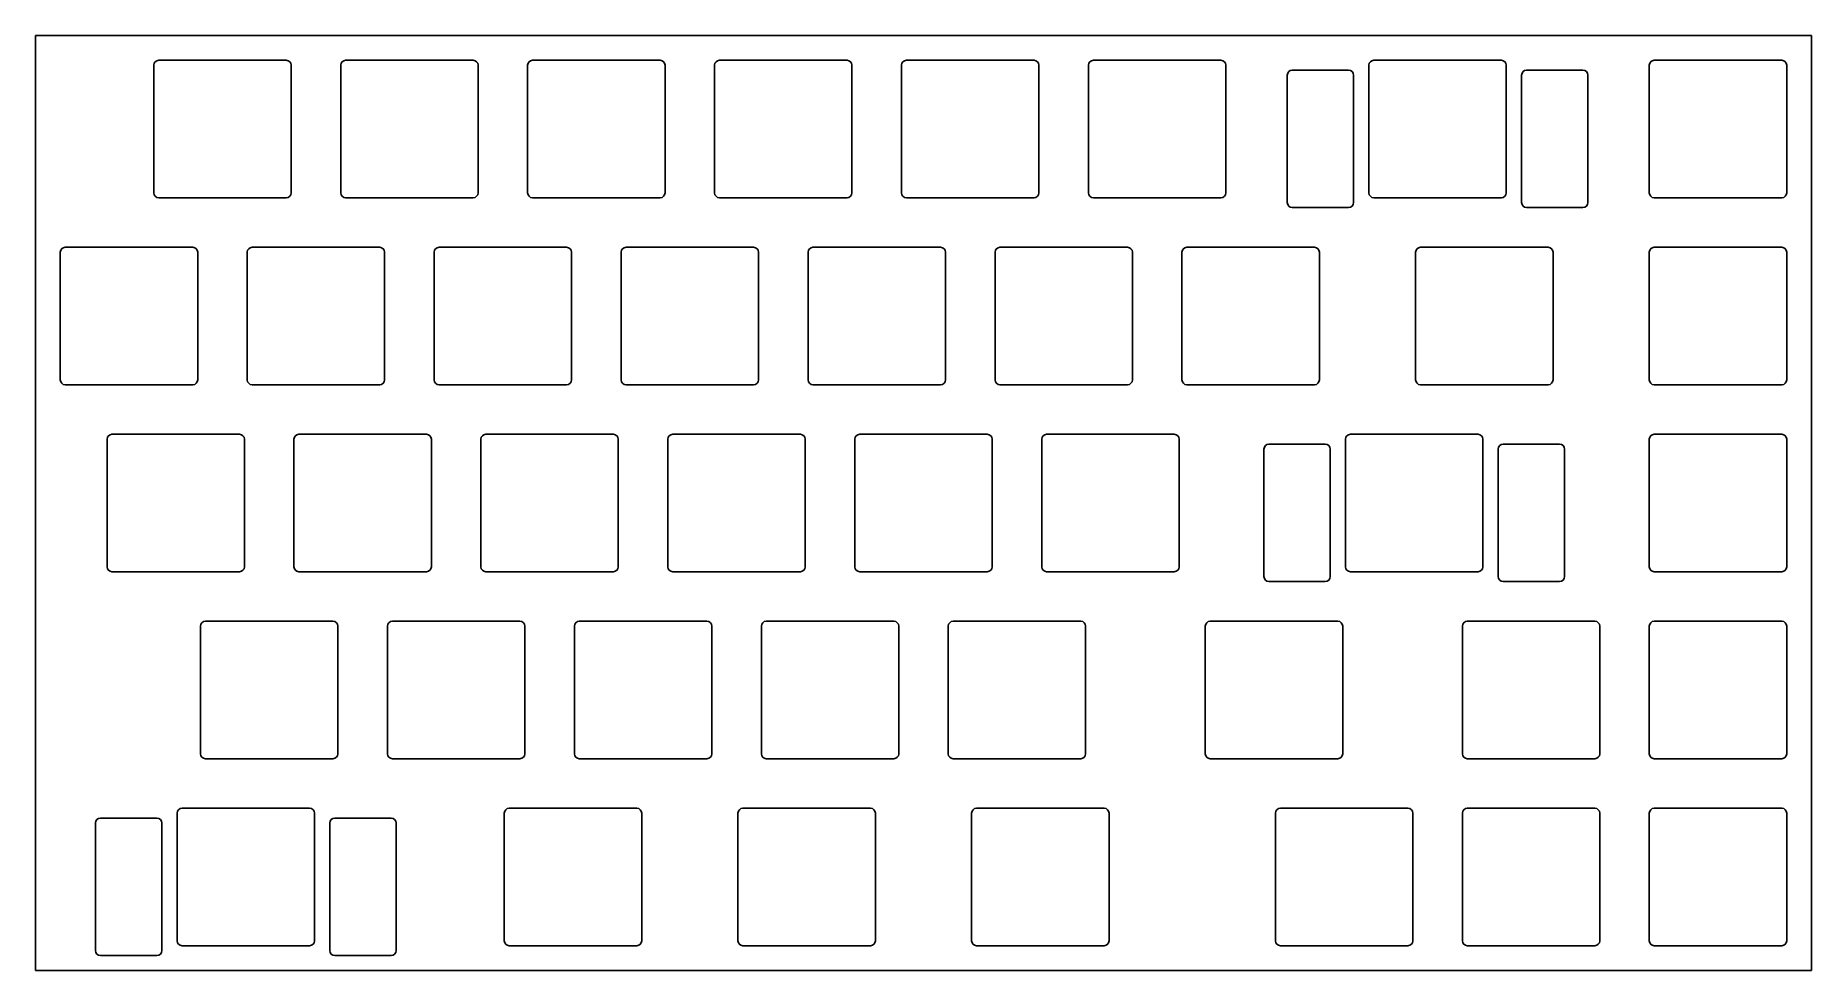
# Model space of a CAD drawing. Header units: millimetres. Extents: x 0 to 181, y -95 to 0.
import ezdxf

# ---------------------------------------------------------------- set-up
doc = ezdxf.new("R2010")
doc.units = ezdxf.units.MM

msp = doc.modelspace()

# ---------------------------------------------------------------- linework, layer by layer
for p, q in [((0, 0), (180.975, 0)), ((0, 0), (0, -95.25)), ((180.975, 0), (180.975, -95.25)), ((12.05, -3.025), (12.05, -16.025)), ((12.55, -2.525), (25.55, -2.525)), ((26.05, -3.025), (26.05, -16.025)), ((31.1, -3.025), (31.1, -16.025)), ((31.6, -2.525), (44.6, -2.525)), ((45.1, -3.025), (45.1, -16.025)), ((50.15, -3.025), (50.15, -16.025)), ((50.65, -2.525), (63.65, -2.525)), ((64.15, -3.025), (64.15, -16.025)), ((69.2, -3.025), (69.2, -16.025)), ((69.7, -2.525), (82.7, -2.525)), ((83.2, -3.025), (83.2, -16.025)), ((88.25, -3.025), (88.25, -16.025)), ((88.75, -2.525), (101.75, -2.525)), ((102.25, -3.025), (102.25, -16.025)), ((107.3, -3.025), (107.3, -16.025)), ((107.8, -2.525), (120.8, -2.525)), ((121.3, -3.025), (121.3, -16.025)), ((128.062, -3.525), (133.812, -3.525)), ((135.875, -3.025), (135.875, -16.025)), ((136.375, -2.525), (149.375, -2.525)), ((149.875, -3.025), (149.875, -16.025)), ((151.938, -3.525), (157.688, -3.525)), ((164.45, -3.025), (164.45, -16.025)), ((164.95, -2.525), (177.95, -2.525)), ((178.45, -3.025), (178.45, -16.025)), ((127.562, -4.025), (127.562, -17.025)), ((134.312, -4.025), (134.312, -17.025)), ((151.438, -4.025), (151.438, -17.025)), ((158.188, -4.025), (158.188, -17.025)), ((12.55, -16.525), (25.55, -16.525)), ((31.6, -16.525), (44.6, -16.525)), ((50.65, -16.525), (63.65, -16.525)), ((69.7, -16.525), (82.7, -16.525)), ((88.75, -16.525), (101.75, -16.525)), ((107.8, -16.525), (120.8, -16.525)), ((128.062, -17.525), (133.812, -17.525)), ((136.375, -16.525), (149.375, -16.525)), ((151.938, -17.525), (157.688, -17.525)), ((164.95, -16.525), (177.95, -16.525)), ((3.025, -21.575), (16.025, -21.575)), ((22.075, -21.575), (35.075, -21.575)), ((41.125, -21.575), (54.125, -21.575)), ((60.175, -21.575), (73.175, -21.575)), ((79.225, -21.575), (92.225, -21.575)), ((98.275, -21.575), (111.275, -21.575)), ((117.325, -21.575), (130.325, -21.575)), ((141.1375, -21.575), (154.1375, -21.575)), ((164.95, -21.575), (177.95, -21.575)), ((2.525, -22.075), (2.525, -35.075)), ((16.525, -22.075), (16.525, -35.075)), ((21.575, -22.075), (21.575, -35.075)), ((35.575, -22.075), (35.575, -35.075)), ((40.625, -22.075), (40.625, -35.075)), ((54.625, -22.075), (54.625, -35.075)), ((59.675, -22.075), (59.675, -35.075)), ((73.675, -22.075), (73.675, -35.075)), ((78.725, -22.075), (78.725, -35.075)), ((92.725, -22.075), (92.725, -35.075)), ((97.775, -22.075), (97.775, -35.075)), ((111.775, -22.075), (111.775, -35.075)), ((116.825, -22.075), (116.825, -35.075)), ((130.825, -22.075), (130.825, -35.075)), ((140.6375, -22.075), (140.6375, -35.075)), ((154.6375, -22.075), (154.6375, -35.075)), ((164.45, -22.075), (164.45, -35.075)), ((178.45, -22.075), (178.45, -35.075)), ((3.025, -35.575), (16.025, -35.575)), ((22.075, -35.575), (35.075, -35.575)), ((41.125, -35.575), (54.125, -35.575)), ((60.175, -35.575), (73.175, -35.575)), ((79.225, -35.575), (92.225, -35.575)), ((98.275, -35.575), (111.275, -35.575)), ((117.325, -35.575), (130.325, -35.575)), ((141.1375, -35.575), (154.1375, -35.575)), ((164.95, -35.575), (177.95, -35.575)), ((7.2875, -41.125), (7.2875, -54.125)), ((7.7875, -40.625), (20.7875, -40.625)), ((21.2875, -41.125), (21.2875, -54.125)), ((26.3375, -41.125), (26.3375, -54.125)), ((26.8375, -40.625), (39.8375, -40.625)), ((40.3375, -41.125), (40.3375, -54.125)), ((45.3875, -41.125), (45.3875, -54.125)), ((45.8875, -40.625), (58.8875, -40.625)), ((59.3875, -41.125), (59.3875, -54.125)), ((64.4375, -41.125), (64.4375, -54.125)), ((64.9375, -40.625), (77.9375, -40.625)), ((78.4375, -41.125), (78.4375, -54.125)), ((83.4875, -41.125), (83.4875, -54.125)), ((83.9875, -40.625), (96.9875, -40.625)), ((97.4875, -41.125), (97.4875, -54.125)), ((102.5375, -41.125), (102.5375, -54.125)), ((103.0375, -40.625), (116.0375, -40.625)), ((116.5375, -41.125), (116.5375, -54.125)), ((133.49375, -41.125), (133.49375, -54.125)), ((133.99375, -40.625), (146.99375, -40.625)), ((147.49375, -41.125), (147.49375, -54.125)), ((164.45, -41.125), (164.45, -54.125)), ((164.95, -40.625), (177.95, -40.625)), ((178.45, -41.125), (178.45, -54.125)), ((125.18075, -42.125), (125.18075, -55.125)), ((125.68075, -41.625), (131.43075, -41.625)), ((131.93075, -42.125), (131.93075, -55.125)), ((149.05675, -42.125), (149.05675, -55.125)), ((149.55675, -41.625), (155.30675, -41.625)), ((155.80675, -42.125), (155.80675, -55.125)), ((7.7875, -54.625), (20.7875, -54.625)), ((26.8375, -54.625), (39.8375, -54.625)), ((45.8875, -54.625), (58.8875, -54.625)), ((64.9375, -54.625), (77.9375, -54.625)), ((83.9875, -54.625), (96.9875, -54.625)), ((103.0375, -54.625), (116.0375, -54.625)), ((125.68075, -55.625), (131.43075, -55.625)), ((133.99375, -54.625), (146.99375, -54.625)), ((149.55675, -55.625), (155.30675, -55.625)), ((164.95, -54.625), (177.95, -54.625)), ((17.3125, -59.675), (30.3125, -59.675)), ((36.3625, -59.675), (49.3625, -59.675)), ((55.4125, -59.675), (68.4125, -59.675)), ((74.4625, -59.675), (87.4625, -59.675)), ((93.5125, -59.675), (106.5125, -59.675)), ((119.70625, -59.675), (132.70625, -59.675)), ((145.9, -59.675), (158.9, -59.675)), ((164.95, -59.675), (177.95, -59.675)), ((16.8125, -60.175), (16.8125, -73.175)), ((30.8125, -60.175), (30.8125, -73.175)), ((35.8625, -60.175), (35.8625, -73.175)), ((49.8625, -60.175), (49.8625, -73.175)), ((54.9125, -60.175), (54.9125, -73.175)), ((68.9125, -60.175), (68.9125, -73.175)), ((73.9625, -60.175), (73.9625, -73.175)), ((87.9625, -60.175), (87.9625, -73.175)), ((93.0125, -60.175), (93.0125, -73.175)), ((107.0125, -60.175), (107.0125, -73.175)), ((119.20625, -60.175), (119.20625, -73.175)), ((133.20625, -60.175), (133.20625, -73.175)), ((145.4, -60.175), (145.4, -73.175)), ((159.4, -60.175), (159.4, -73.175)), ((164.45, -60.175), (164.45, -73.175)), ((178.45, -60.175), (178.45, -73.175)), ((17.3125, -73.675), (30.3125, -73.675)), ((36.3625, -73.675), (49.3625, -73.675)), ((55.4125, -73.675), (68.4125, -73.675)), ((74.4625, -73.675), (87.4625, -73.675)), ((93.5125, -73.675), (106.5125, -73.675)), ((119.70625, -73.675), (132.70625, -73.675)), ((145.9, -73.675), (158.9, -73.675)), ((164.95, -73.675), (177.95, -73.675)), ((14.43125, -79.225), (14.43125, -92.225)), ((14.93125, -78.725), (27.93125, -78.725)), ((28.43125, -79.225), (28.43125, -92.225)), ((47.76875, -79.225), (47.76875, -92.225)), ((48.26875, -78.725), (61.26875, -78.725)), ((61.76875, -79.225), (61.76875, -92.225)), ((71.58125, -79.225), (71.58125, -92.225)), ((72.08125, -78.725), (85.08125, -78.725)), ((85.58125, -79.225), (85.58125, -92.225)), ((95.39375, -79.225), (95.39375, -92.225)), ((95.89375, -78.725), (108.89375, -78.725)), ((109.39375, -79.225), (109.39375, -92.225)), ((126.35, -79.225), (126.35, -92.225)), ((126.85, -78.725), (139.85, -78.725)), ((140.35, -79.225), (140.35, -92.225)), ((145.4, -79.225), (145.4, -92.225)), ((145.9, -78.725), (158.9, -78.725)), ((159.4, -79.225), (159.4, -92.225)), ((164.45, -79.225), (164.45, -92.225)), ((164.95, -78.725), (177.95, -78.725)), ((178.45, -79.225), (178.45, -92.225)), ((6.11825, -80.225), (6.11825, -93.225)), ((6.61825, -79.725), (12.36825, -79.725)), ((12.86825, -80.225), (12.86825, -93.225)), ((29.99425, -80.225), (29.99425, -93.225)), ((30.49425, -79.725), (36.24425, -79.725)), ((36.74425, -80.225), (36.74425, -93.225)), ((6.61825, -93.725), (12.36825, -93.725)), ((14.93125, -92.725), (27.93125, -92.725)), ((30.49425, -93.725), (36.24425, -93.725)), ((48.26875, -92.725), (61.26875, -92.725)), ((72.08125, -92.725), (85.08125, -92.725)), ((95.89375, -92.725), (108.89375, -92.725)), ((126.85, -92.725), (139.85, -92.725)), ((145.9, -92.725), (158.9, -92.725)), ((164.95, -92.725), (177.95, -92.725)), ((0, -95.25), (180.975, -95.25))]:
    msp.add_line(p, q)
for centre, start, end in [((12.55, -3.025), 90, 180), ((25.55, -3.025), 0, 90), ((31.6, -3.025), 90, 180), ((44.6, -3.025), 0, 90), ((50.65, -3.025), 90, 180), ((63.65, -3.025), 0, 90), ((69.7, -3.025), 90, 180), ((82.7, -3.025), 0, 90), ((88.75, -3.025), 90, 180), ((101.75, -3.025), 0, 90), ((107.8, -3.025), 90, 180), ((120.8, -3.025), 0, 90), ((128.062, -4.025), 90, 180), ((133.812, -4.025), 0, 90), ((136.375, -3.025), 90, 180), ((149.375, -3.025), 0, 90), ((151.938, -4.025), 90, 180), ((157.688, -4.025), 0, 90), ((164.95, -3.025), 90, 180), ((177.95, -3.025), 0, 90), ((12.55, -16.025), 180, 270), ((25.55, -16.025), 270, 360), ((31.6, -16.025), 180, 270), ((44.6, -16.025), 270, 360), ((50.65, -16.025), 180, 270), ((63.65, -16.025), 270, 360), ((69.7, -16.025), 180, 270), ((82.7, -16.025), 270, 360), ((88.75, -16.025), 180, 270), ((101.75, -16.025), 270, 360), ((107.8, -16.025), 180, 270), ((120.8, -16.025), 270, 360), ((136.375, -16.025), 180, 270), ((149.375, -16.025), 270, 360), ((164.95, -16.025), 180, 270), ((177.95, -16.025), 270, 360), ((128.062, -17.025), 180, 270), ((133.812, -17.025), 270, 360), ((151.938, -17.025), 180, 270), ((157.688, -17.025), 270, 360), ((3.025, -22.075), 90, 180), ((16.025, -22.075), 0, 90), ((22.075, -22.075), 90, 180), ((35.075, -22.075), 0, 90), ((41.125, -22.075), 90, 180), ((54.125, -22.075), 0, 90), ((60.175, -22.075), 90, 180), ((73.175, -22.075), 0, 90), ((79.225, -22.075), 90, 180), ((92.225, -22.075), 0, 90), ((98.275, -22.075), 90, 180), ((111.275, -22.075), 0, 90), ((117.325, -22.075), 90, 180), ((130.325, -22.075), 0, 90), ((141.1375, -22.075), 90, 180), ((154.1375, -22.075), 0, 90), ((164.95, -22.075), 90, 180), ((177.95, -22.075), 0, 90), ((3.025, -35.075), 180, 270), ((16.025, -35.075), 270, 360), ((22.075, -35.075), 180, 270), ((35.075, -35.075), 270, 360), ((41.125, -35.075), 180, 270), ((54.125, -35.075), 270, 360), ((60.175, -35.075), 180, 270), ((73.175, -35.075), 270, 360), ((79.225, -35.075), 180, 270), ((92.225, -35.075), 270, 360), ((98.275, -35.075), 180, 270), ((111.275, -35.075), 270, 360), ((117.325, -35.075), 180, 270), ((130.325, -35.075), 270, 360), ((141.1375, -35.075), 180, 270), ((154.1375, -35.075), 270, 360), ((164.95, -35.075), 180, 270), ((177.95, -35.075), 270, 360), ((7.7875, -41.125), 90, 180), ((20.7875, -41.125), 0, 90), ((26.8375, -41.125), 90, 180), ((39.8375, -41.125), 0, 90), ((45.8875, -41.125), 90, 180), ((58.8875, -41.125), 0, 90), ((64.9375, -41.125), 90, 180), ((77.9375, -41.125), 0, 90), ((83.9875, -41.125), 90, 180), ((96.9875, -41.125), 0, 90), ((103.0375, -41.125), 90, 180), ((116.0375, -41.125), 0, 90), ((133.99375, -41.125), 90, 180), ((146.99375, -41.125), 0, 90), ((164.95, -41.125), 90, 180), ((177.95, -41.125), 0, 90), ((125.68075, -42.125), 90, 180), ((131.43075, -42.125), 0, 90), ((149.55675, -42.125), 90, 180), ((155.30675, -42.125), 0, 90), ((7.7875, -54.125), 180, 270), ((20.7875, -54.125), 270, 360), ((26.8375, -54.125), 180, 270), ((39.8375, -54.125), 270, 360), ((45.8875, -54.125), 180, 270), ((58.8875, -54.125), 270, 360), ((64.9375, -54.125), 180, 270), ((77.9375, -54.125), 270, 360), ((83.9875, -54.125), 180, 270), ((96.9875, -54.125), 270, 360), ((103.0375, -54.125), 180, 270), ((116.0375, -54.125), 270, 360), ((133.99375, -54.125), 180, 270), ((146.99375, -54.125), 270, 360), ((164.95, -54.125), 180, 270), ((177.95, -54.125), 270, 360), ((125.68075, -55.125), 180, 270), ((131.43075, -55.125), 270, 360), ((149.55675, -55.125), 180, 270), ((155.30675, -55.125), 270, 360), ((17.3125, -60.175), 90, 180), ((30.3125, -60.175), 0, 90), ((36.3625, -60.175), 90, 180), ((49.3625, -60.175), 0, 90), ((55.4125, -60.175), 90, 180), ((68.4125, -60.175), 0, 90), ((74.4625, -60.175), 90, 180), ((87.4625, -60.175), 0, 90), ((93.5125, -60.175), 90, 180), ((106.5125, -60.175), 0, 90), ((119.70625, -60.175), 90, 180), ((132.70625, -60.175), 0, 90), ((145.9, -60.175), 90, 180), ((158.9, -60.175), 0, 90), ((164.95, -60.175), 90, 180), ((177.95, -60.175), 0, 90), ((17.3125, -73.175), 180, 270), ((30.3125, -73.175), 270, 360), ((36.3625, -73.175), 180, 270), ((49.3625, -73.175), 270, 360), ((55.4125, -73.175), 180, 270), ((68.4125, -73.175), 270, 360), ((74.4625, -73.175), 180, 270), ((87.4625, -73.175), 270, 360), ((93.5125, -73.175), 180, 270), ((106.5125, -73.175), 270, 360), ((119.70625, -73.175), 180, 270), ((132.70625, -73.175), 270, 360), ((145.9, -73.175), 180, 270), ((158.9, -73.175), 270, 360), ((164.95, -73.175), 180, 270), ((177.95, -73.175), 270, 360), ((14.93125, -79.225), 90, 180), ((27.93125, -79.225), 0, 90), ((48.26875, -79.225), 90, 180), ((61.26875, -79.225), 0, 90), ((72.08125, -79.225), 90, 180), ((85.08125, -79.225), 0, 90), ((95.89375, -79.225), 90, 180), ((108.89375, -79.225), 0, 90), ((126.85, -79.225), 90, 180), ((139.85, -79.225), 0, 90), ((145.9, -79.225), 90, 180), ((158.9, -79.225), 0, 90), ((164.95, -79.225), 90, 180), ((177.95, -79.225), 0, 90), ((6.61825, -80.225), 90, 180), ((12.36825, -80.225), 0, 90), ((30.49425, -80.225), 90, 180), ((36.24425, -80.225), 0, 90), ((14.93125, -92.225), 180, 270), ((27.93125, -92.225), 270, 360), ((48.26875, -92.225), 180, 270), ((61.26875, -92.225), 270, 360), ((72.08125, -92.225), 180, 270), ((85.08125, -92.225), 270, 360), ((95.89375, -92.225), 180, 270), ((108.89375, -92.225), 270, 360), ((126.85, -92.225), 180, 270), ((139.85, -92.225), 270, 360), ((145.9, -92.225), 180, 270), ((158.9, -92.225), 270, 360), ((164.95, -92.225), 180, 270), ((177.95, -92.225), 270, 360), ((6.61825, -93.225), 180, 270), ((12.36825, -93.225), 270, 360), ((30.49425, -93.225), 180, 270), ((36.24425, -93.225), 270, 360)]:
    msp.add_arc(centre, 0.5, start, end)

doc.saveas('drawing.dxf')
